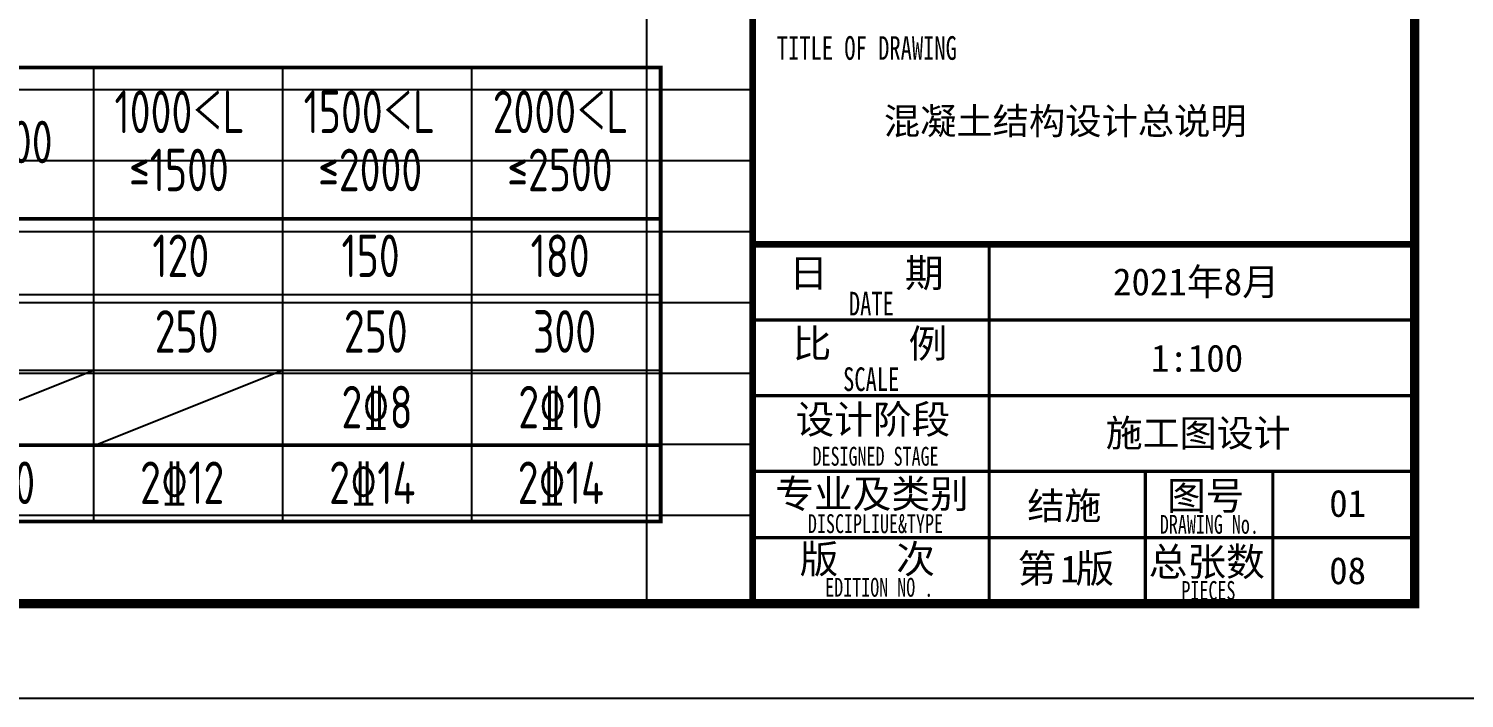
# Model space of a CAD drawing. Extents: x 169490 to 7584583, y -2399407 to 1374371.
# Drawn here: x 3616909 to 3632092, y 721081 to 728163 of the extents above; entities that cross this region are included whole.
import ezdxf

# ---------------------------------------------------------------- set-up
doc = ezdxf.new("R2010")
doc.units = 0
doc.header["$LTSCALE"] = 100
doc.layers.get('0').update_dxf_attribs({"linetype": 'CONTINUOUS'})
doc.layers.get('DEFPOINTS').update_dxf_attribs({"linetype": 'CONTINUOUS'})
for name, color, linetype in [('S-DETL-TEXT', 7, 'CONTINUOUS'), ('图框', 140, 'CONTINUOUS'), ('图签文字', 147, 'CONTINUOUS'), ('折板线', 127, 'CONTINUOUS')]:
    doc.layers.add(name, color=color, linetype=linetype)
doc.layers.add('可改文字', color=6, linetype='CONTINUOUS', lineweight=18)
doc.layers.add('图签', color=147, linetype='CONTINUOUS', lineweight=18)
doc.styles.add('TS', font='tssdeng.shx', dxfattribs={"width": 0.7, "height": 350, "bigfont": 'tssdchn.shx'})
doc.styles.add('宋体', font='')
doc.styles.add('建筑图签-1', font='simhei.ttf', dxfattribs={"width": 0.7})
doc.styles.get('宋体').set_extended_font_data('SimSun')

# ---------------------------------------------------------------- blocks, each defined once
blk = doc.blocks.new('2q3q2342q35q2343r5q23rwetr')
at = {"layer": '图框'}
for points, const_width in [([(3527618, 3121310), (3527618, 3161310)], 70), ([(3527618, 3125110), (3534618, 3125110)], 70), ([(3530118, 3122710), (3530118, 3125110)], 35), ([(3527618, 3124310), (3534618, 3124310)], 35), ([(3527618, 3123510), (3534618, 3123510)], 35), ([(3527618, 3122710), (3534618, 3122710)], 35), ([(3527618, 3122710), (3534118, 3122710)], 35), ([(3530118, 3121310), (3530118, 3122710)], 35), ([(3531768, 3121310), (3531768, 3122710)], 35), ([(3531768, 3121310), (3531768, 3122710)], 35), ([(3531768, 3121310), (3531768, 3122710)], 35), ([(3533118, 3121310), (3533118, 3122710)], 35), ([(3527618, 3122010), (3531768, 3122010)], 35), ([(3531768, 3122010), (3534618, 3122010)], 35)]:
    blk.add_lwpolyline(points, dxfattribs=dict(at, const_width=const_width))
at = {"layer": '图签', "color": 154, "style": '宋体'}
for s, p in [('2021年8月', (3531428, 3124572)), ('施工图设计', (3531350, 3122972)), ('结施', (3530522, 3122203))]:
    blk.add_text(s, height=286.7, dxfattribs=at).set_placement(p)
at = {"layer": '图签', "color": 1, "style": '宋体'}
for s, height, p in [('1:100', 286.7, (3531829, 3123764)), ('1', 287, (3530871, 3121535))]:
    blk.add_text(s, height=height, dxfattribs=at).set_placement(p)
at = {"layer": '图签文字', "style": '建筑图签-1', "width": 0.7}
for s, height, p in [('TITLE OF DRAWING', 250, (3527872, 3127063)), ('DATE', 250, (3528634, 3124359)), ('SCALE', 250, (3528573, 3123560)), ('DESIGNED STAGE', 200, (3528250, 3122770)), ('DISCIPLIUE&TYPE', 200, (3528201, 3122057)), ('DRAWING No.', 200, (3531923, 3122050)), ('EDITION NO .', 200, (3528384, 3121384)), ('PIECES', 200, (3532151, 3121350))]:
    blk.add_text(s, height=height, dxfattribs=at).set_placement(p)
at = {"layer": '图签文字', "color": 7, "style": '建筑图签-1'}
for s, p in [('日    期', (3528002, 3124659)), ('比    例', (3528040, 3123912)), ('设计阶段', (3528070, 3123110)), ('专业及类别', (3527856, 3122323)), ('图号', (3531999, 3122304)), ('版   次 ', (3528114, 3121633)), ('总张数', (3531805, 3121604)), ('第 版', (3530418, 3121533))]:
    blk.add_text(s, height=300, dxfattribs=at).set_placement(p)

msp = doc.modelspace()

# ---------------------------------------------------------------- linework, layer by layer
msp.add_lwpolyline([(3560766.7, 762081.4), (3624566.7, 762081.4), (3624566.7, 722081.4), (3560766.7, 722081.4)], close=True)
at = {"layer": 'DEFPOINTS', "color": 252}
for p, q in [((3623441.7, 759768.9), (3623441.7, 722081.4)), ((3560766.7, 727518.9), (3624566.7, 727518.9)), ((3560766.7, 726768.9), (3624566.7, 726768.9)), ((3560766.7, 726018.9), (3624566.7, 726018.9)), ((3560766.7, 725268.9), (3624566.7, 725268.9)), ((3560766.7, 724518.9), (3624566.7, 724518.9)), ((3560766.7, 723768.9), (3624566.7, 723768.9)), ((3560766.7, 723018.9), (3624566.7, 723018.9))]:
    msp.add_line(p, q, dxfattribs=at)
at = {"layer": 'S-DETL-TEXT'}
for p, q in [((3617593.3, 727752.3), (3617593.3, 722952.3)), ((3619593.3, 727752.3), (3619593.3, 722952.3)), ((3621593.3, 727752.3), (3621593.3, 722952.3)), ((3613593.3, 725352.3), (3623593.3, 725352.3)), ((3613593.3, 724552.3), (3623593.3, 724552.3)), ((3615593.3, 723752.3), (3617593.3, 724552.3)), ((3617593.3, 723752.3), (3619593.3, 724552.3)), ((3613593.3, 723752.3), (3623593.3, 723752.3))]:
    msp.add_line(p, q, dxfattribs=at)
at = {"layer": 'S-DETL-TEXT', "const_width": 40}
for points in [[(3623593.3, 727752.3), (3623593.3, 722952.3), (3613593.3, 722952.3), (3613593.3, 727752.3), (3623593.3, 727752.3)], [(3613593.3, 726152.3), (3623593.3, 726152.3)]]:
    msp.add_lwpolyline(points, dxfattribs=at)
at = {"layer": '图框'}
msp.add_lwpolyline([(3558266.7, 721081.4), (3632566.7, 721081.4), (3632566.7, 763081.4), (3558266.7, 763081.4)], close=True, dxfattribs=at)
at = {"layer": '图框', "const_width": 100}
msp.add_lwpolyline([(3560766.7, 722081.4), (3631566.7, 722081.4), (3631566.7, 762081.4), (3560766.7, 762081.4)], close=True, dxfattribs=at)

# ---------------------------------------------------------------- block references
at = {"layer": '折板线'}
msp.add_blockref('2q3q2342q35q2343r5q23rwetr', (96949, -2399228.7), dxfattribs=at)

# ---------------------------------------------------------------- texts
at = {"layer": 'S-DETL-TEXT', "style": 'TS', "width": 0.75}
for s, p in [('1000＜L', (3617816.6, 727058.9)), ('1500＜L', (3619816.6, 727058.9)), ('2000＜L', (3621816.6, 727058.9)), (' L≤1000', (3615683.6, 726740)), ('≤1500', (3617970.3, 726444.1)), ('≤2000', (3619970.3, 726444.1)), ('≤2500', (3621970.3, 726444.1)), ('120', (3618216.9, 725536)), ('150', (3620216.9, 725536)), ('180', (3622216.9, 725536)), ('250', (3618242.8, 724736)), ('250', (3620242.8, 724736)), ('300', (3622242.8, 724736)), ('2\x848', (3620216.9, 723936)), ('2\x8410', (3622087.1, 723936)), ('2\x8410', (3616087.1, 723136)), ('2\x8412', (3618087.1, 723136)), ('2\x8414', (3620087.1, 723136)), ('2\x8414', (3622080.6, 723136))]:
    msp.add_text(s, height=450, dxfattribs=at).set_placement(p)
at = {"layer": '可改文字', "color": 3, "style": '宋体'}
msp.add_text('混凝土结构设计总说明', height=281.28, dxfattribs=at).set_placement((3625953.1, 727046))
at = {"layer": '图签', "color": 3, "style": '宋体'}
for s, p in [('01', (3630663.2, 723000.5)), ('08', (3630663.2, 722288.2))]:
    msp.add_text(s, height=286.68, dxfattribs=at).set_placement(p)

doc.saveas('drawing.dxf')
